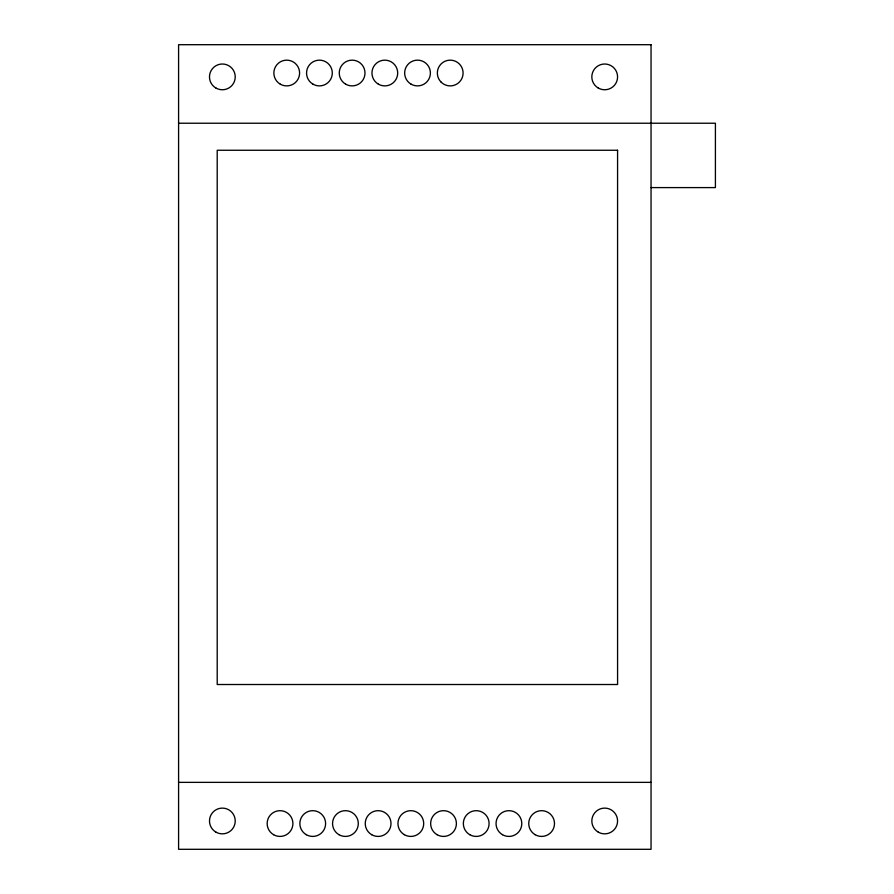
<?xml version="1.0" encoding="UTF-8"?>
<svg xmlns="http://www.w3.org/2000/svg" width="894" height="894" viewBox="0 0 894 894"><rect width="100%" height="100%" fill="white"/><g stroke="black" fill="none" stroke-linecap="round" stroke-linejoin="round"><path stroke-width="1.34" d="M178.588 123.227L715.412 123.227L715.412 187.595L651.044 187.595M178.588 782.362L651.044 782.362M651.044 44.7L178.588 44.7L178.588 849.3L651.044 849.3L651.044 44.7M617.575 150.259L217.208 150.259L217.208 684.513L617.575 684.513L617.575 150.259M371.692 834.705A12.874 12.874 0 0 0 391.002 823.553A12.874 12.874 0 0 0 371.692 812.4A12.874 12.874 0 0 0 371.692 834.705M404.39 834.705A12.874 12.874 0 0 0 423.7 823.553A12.874 12.874 0 0 0 404.39 812.4A12.874 12.874 0 0 0 404.39 834.705M437.088 834.705A12.874 12.874 0 0 0 456.398 823.553A12.874 12.874 0 0 0 437.088 812.4A12.874 12.874 0 0 0 437.088 834.705M469.786 834.705A12.874 12.874 0 0 0 489.096 823.553A12.874 12.874 0 0 0 469.786 812.4A12.874 12.874 0 0 0 469.786 834.705M215.923 832.124A12.874 12.874 0 0 0 235.234 820.983A12.874 12.874 0 0 0 215.923 809.83A12.874 12.874 0 0 0 215.923 832.124M535.182 834.705A12.874 12.874 0 0 0 554.492 823.553A12.874 12.874 0 0 0 535.182 812.4A12.874 12.874 0 0 0 535.182 834.705M502.484 834.705A12.874 12.874 0 0 0 521.794 823.553A12.874 12.874 0 0 0 502.484 812.4A12.874 12.874 0 0 0 502.484 834.705M598.265 832.124A12.874 12.874 0 0 0 617.575 820.983A12.874 12.874 0 0 0 598.265 809.83A12.874 12.874 0 0 0 598.265 832.124M338.994 834.705A12.874 12.874 0 0 0 358.304 823.553A12.874 12.874 0 0 0 338.994 812.4A12.874 12.874 0 0 0 338.994 834.705M306.296 834.705A12.874 12.874 0 0 0 325.606 823.553A12.874 12.874 0 0 0 306.296 812.4A12.874 12.874 0 0 0 306.296 834.705M273.598 834.705A12.874 12.874 0 0 0 292.908 823.553A12.874 12.874 0 0 0 273.598 812.4A12.874 12.874 0 0 0 273.598 834.705M598.265 88.037A12.874 12.874 0 0 0 617.575 76.884A12.874 12.874 0 0 0 598.265 65.731A12.874 12.874 0 0 0 598.265 88.037M215.923 88.037A12.874 12.874 0 0 0 235.234 76.884A12.874 12.874 0 0 0 215.923 65.731A12.874 12.874 0 0 0 215.923 88.037M378.385 84.17A12.874 12.874 0 0 0 397.696 73.017A12.874 12.874 0 0 0 378.385 61.876A12.874 12.874 0 0 0 378.385 84.17M345.687 84.17A12.874 12.874 0 0 0 364.998 73.017A12.874 12.874 0 0 0 345.687 61.876A12.874 12.874 0 0 0 345.687 84.17M312.989 84.17A12.874 12.874 0 0 0 332.3 73.017A12.874 12.874 0 0 0 312.989 61.876A12.874 12.874 0 0 0 312.989 84.17M280.291 84.17A12.874 12.874 0 0 0 299.602 73.017A12.874 12.874 0 0 0 280.291 61.876A12.874 12.874 0 0 0 280.291 84.17M441.111 82.125A12.874 12.874 0 0 0 462.656 76.359A12.874 12.874 0 0 0 446.888 60.591A12.874 12.874 0 0 0 441.111 82.125M411.084 84.17A12.874 12.874 0 0 0 430.394 73.017A12.874 12.874 0 0 0 411.084 61.876A12.874 12.874 0 0 0 411.084 84.17"/></g></svg>
